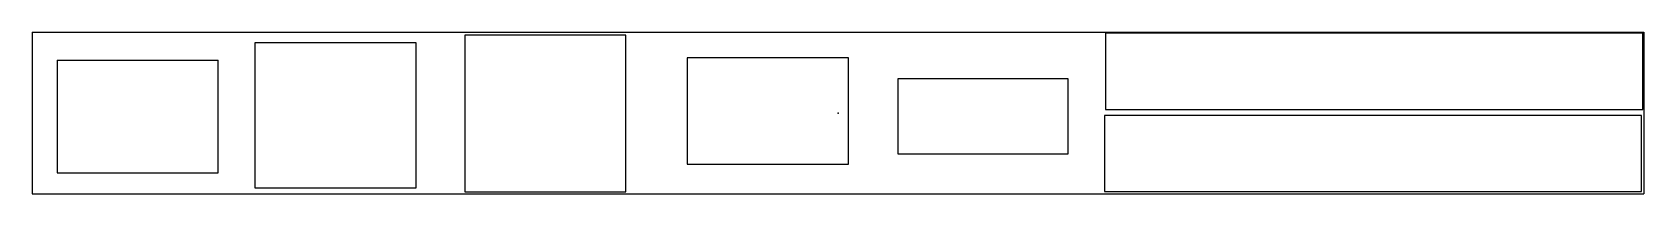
# Model space of a CAD drawing. Header units: inches. Extents: x -20 to 20, y -2 to 2.
import ezdxf

# ---------------------------------------------------------------- set-up
doc = ezdxf.new("R2010")
doc.units = ezdxf.units.IN
doc.header["$MEASUREMENT"] = 0
doc.header["$PDSIZE"] = -1

msp = doc.modelspace()

# ---------------------------------------------------------------- linework, layer by layer
at = {"color": 7, "linetype": 'Continuous'}
for p, q in [((-20, 2), (20, 2)), ((-20, 2), (-20, -2)), ((20, 2), (20, -2)), ((-14.472, 1.74), (-14.472, -1.855)), ((-10.472, 1.74), (-14.472, 1.74)), ((-10.472, -1.855), (-10.472, 1.74)), ((-5.266, 1.93), (-9.266, 1.93)), ((-9.266, 1.93), (-9.266, -1.951)), ((-5.266, -1.951), (-5.266, 1.93)), ((6.643, 1.975), (6.643, 0.09)), ((19.973, 1.975), (6.643, 1.975)), ((19.973, 0.09), (19.973, 1.975)), ((-19.384, 1.309), (-19.384, -1.48)), ((-19.384, 1.309), (-15.384, 1.309)), ((-15.384, -1.48), (-15.384, 1.309)), ((0.259, 1.368), (-3.741, 1.368)), ((-3.741, 1.368), (-3.741, -1.266)), ((0.259, -1.266), (0.259, 1.368)), ((1.481, 0.846), (1.481, -1.013)), ((5.717, 0.846), (1.481, 0.846)), ((5.717, -1.013), (5.717, 0.846)), ((6.643, 0.09), (19.973, 0.09)), ((6.615, -0.064), (6.615, -1.949)), ((19.945, -0.064), (6.615, -0.064)), ((19.945, -1.949), (19.945, -0.064)), ((1.481, -1.013), (5.717, -1.013)), ((-19.384, -1.48), (-15.384, -1.48)), ((-3.741, -1.266), (0.259, -1.266)), ((-20, -2), (20, -2)), ((-14.472, -1.855), (-10.472, -1.855)), ((-9.266, -1.951), (-5.266, -1.951)), ((6.615, -1.949), (19.945, -1.949))]:
    msp.add_line(p, q, dxfattribs=at)
msp.add_point((0, 0), dxfattribs=at)

doc.saveas('drawing.dxf')
